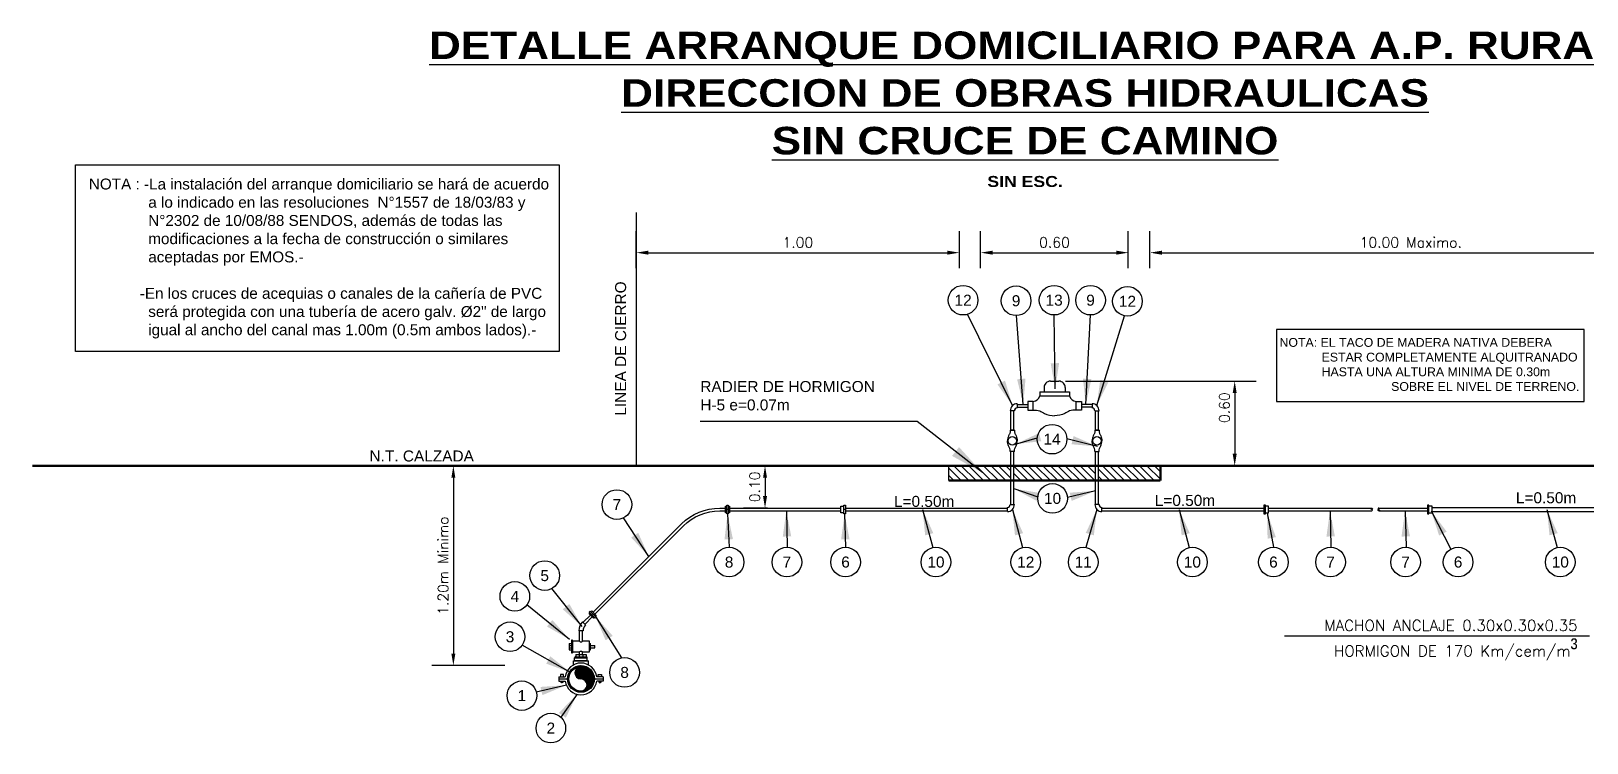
# Model space of a CAD drawing. Header units: metres. Extents: x 244933 to 246143, y 6126180 to 6128142.
# Drawn here: x 244933.4 to 245024.4, y 6126553.4 to 6126595.1 of the extents above; entities that cross this region are included whole.
import ezdxf
from ezdxf.enums import TextEntityAlignment as Align

# ---------------------------------------------------------------- set-up
doc = ezdxf.new("R2010")
doc.units = ezdxf.units.M
doc.header["$LTSCALE"] = 2
doc.header["$MEASUREMENT"] = 0
doc.header["$PDMODE"] = 34
doc.header["$PDSIZE"] = 0.066667
doc.layers.get('Defpoints').update_dxf_attribs({"linetype": 'CONTINUOUS'})
doc.layers.add('AP_ARRANQUE PROY', color=160, linetype='CONTINUOUS')
doc.styles.add('ARIAL', font='arial.ttf', dxfattribs={"height": 7})
doc.styles.add('ARIAL B', font='')
doc.styles.add('ROMANS', font='ROMANS')
doc.styles.get('ARIAL B').set_extended_font_data('Arial Black')
doc.dimstyles.get("Standard").update_dxf_attribs({"dimtxt": 0.18, "dimasz": 0.18, "dimexe": 0.18, "dimexo": 0.0625, "dimgap": 0.09, "dimtad": 0, "dimtih": 1, "dimtoh": 1, "dimdec": 4, "dimzin": 0, "dimdsep": 46, "dimtxsty": 'Standard', "dimcen": 0.09, "dimadec": 0, "dimazin": 0, "dimtfac": 1, "dimtdec": 4, "dimtofl": 0, "dimtmove": 0, "dimatfit": 3, "dimfxl": 1, "dimtolj": 1, "dimtzin": 0, "dimarcsym": 0})

# ---------------------------------------------------------------- blocks, each defined once
blk = doc.blocks.new('*D115')
at = {"layer": 'AP_ARRANQUE PROY', "color": 8, "lineweight": -2, "transparency": 16777216}
for p, q in [((244968.77, 6126581.231), (244968.77, 6126583.383)), ((244987.68, 6126581.231), (244987.68, 6126583.383)), ((244969.47, 6126582.133), (244986.98, 6126582.133))]:
    blk.add_line(p, q, dxfattribs=at)
at = {"layer": 'AP_ARRANQUE PROY', "color": 8, "transparency": 16777216}
for points in [[(244969.47, 6126582.249), (244969.47, 6126582.016), (244968.77, 6126582.133)], [(244986.98, 6126582.249), (244986.98, 6126582.016), (244987.68, 6126582.133)]]:
    blk.add_solid(points, dxfattribs=at)
at = {"layer": 'Defpoints', "color": 0, "transparency": 16777216}
for p in [(244987.68, 6126582.133), (244968.77, 6126580.606), (244987.68, 6126580.606)]:
    blk.add_point(p, dxfattribs=at)
at = {"layer": 'AP_ARRANQUE PROY', "color": 8, "transparency": 16777216, "insert": (244978.225, 6126582.733), "char_height": 0.6, "attachment_point": 5, "style": 'ROMANS'}
blk.add_mtext('\\A1;1.00', dxfattribs=at)
blk = doc.blocks.new('*D116')
at = {"layer": 'AP_ARRANQUE PROY', "color": 8, "lineweight": -2, "transparency": 16777216}
for p, q in [((244958.645, 6126569.652), (244956.812, 6126569.652)), ((244958.062, 6126568.952), (244958.062, 6126558.653)), ((244961.072, 6126557.953), (244956.812, 6126557.953))]:
    blk.add_line(p, q, dxfattribs=at)
at = {"layer": 'AP_ARRANQUE PROY', "color": 8, "transparency": 16777216}
for points in [[(244957.945, 6126568.952), (244958.179, 6126568.952), (244958.062, 6126569.652)], [(244957.945, 6126558.653), (244958.179, 6126558.653), (244958.062, 6126557.953)]]:
    blk.add_solid(points, dxfattribs=at)
at = {"layer": 'Defpoints', "color": 0, "transparency": 16777216}
for p in [(244959.27, 6126569.652), (244958.062, 6126557.953), (244961.697, 6126557.953)]:
    blk.add_point(p, dxfattribs=at)
at = {"layer": 'AP_ARRANQUE PROY', "color": 8, "transparency": 16777216, "insert": (244957.462, 6126563.802), "char_height": 0.6, "attachment_point": 5, "rotation": 90, "style": 'ROMANS'}
blk.add_mtext('\\A1;1.20m Minimo', dxfattribs=at)
blk = doc.blocks.new('*D117')
at = {"layer": 'AP_ARRANQUE PROY', "color": 8, "lineweight": -2, "transparency": 16777216}
for p, q in [((244993.879, 6126574.606), (245005.041, 6126574.606)), ((245003.791, 6126573.906), (245003.791, 6126570.352)), ((245002.738, 6126569.652), (245005.041, 6126569.652))]:
    blk.add_line(p, q, dxfattribs=at)
at = {"layer": 'AP_ARRANQUE PROY', "color": 8, "transparency": 16777216}
for points in [[(245003.674, 6126573.906), (245003.907, 6126573.906), (245003.791, 6126574.606)], [(245003.674, 6126570.352), (245003.907, 6126570.352), (245003.791, 6126569.652)]]:
    blk.add_solid(points, dxfattribs=at)
at = {"layer": 'Defpoints', "color": 0, "transparency": 16777216}
for p in [(244993.254, 6126574.606), (245002.113, 6126569.652), (245003.791, 6126569.652)]:
    blk.add_point(p, dxfattribs=at)
at = {"layer": 'AP_ARRANQUE PROY', "color": 8, "transparency": 16777216, "insert": (245003.191, 6126573.058), "char_height": 0.6, "attachment_point": 5, "rotation": 90, "style": 'ROMANS'}
blk.add_mtext('\\A1;0.60', dxfattribs=at)
blk = doc.blocks.new('*D118')
at = {"layer": 'AP_ARRANQUE PROY', "color": 8, "lineweight": -2, "transparency": 16777216}
for p, q in [((244976.451, 6126569.652), (244975.052, 6126569.652)), ((244976.302, 6126568.952), (244976.302, 6126567.874)), ((244976.451, 6126567.174), (244975.052, 6126567.174))]:
    blk.add_line(p, q, dxfattribs=at)
at = {"layer": 'AP_ARRANQUE PROY', "color": 8, "transparency": 16777216}
for points in [[(244976.186, 6126568.952), (244976.419, 6126568.952), (244976.302, 6126569.652)], [(244976.186, 6126567.874), (244976.419, 6126567.874), (244976.302, 6126567.174)]]:
    blk.add_solid(points, dxfattribs=at)
at = {"layer": 'Defpoints', "color": 0, "transparency": 16777216}
for p in [(244977.076, 6126569.652), (244976.302, 6126567.174), (244977.076, 6126567.174)]:
    blk.add_point(p, dxfattribs=at)
at = {"layer": 'AP_ARRANQUE PROY', "color": 8, "transparency": 16777216, "insert": (244975.702, 6126568.413), "char_height": 0.6, "attachment_point": 5, "rotation": 90, "style": 'ROMANS'}
blk.add_mtext('\\A1;0.10', dxfattribs=at)
blk = doc.blocks.new('*D110')
at = {"layer": 'AP_ARRANQUE PROY', "color": 8, "lineweight": -2, "transparency": 16777216}
for p, q in [((244988.918, 6126581.231), (244988.918, 6126583.383)), ((244997.563, 6126581.231), (244997.563, 6126583.383)), ((244989.618, 6126582.133), (244996.863, 6126582.133))]:
    blk.add_line(p, q, dxfattribs=at)
at = {"layer": 'AP_ARRANQUE PROY', "color": 8, "transparency": 16777216}
for points in [[(244989.618, 6126582.249), (244989.618, 6126582.016), (244988.918, 6126582.133)], [(244996.863, 6126582.249), (244996.863, 6126582.016), (244997.563, 6126582.133)]]:
    blk.add_solid(points, dxfattribs=at)
at = {"layer": 'Defpoints', "color": 0, "transparency": 16777216}
for p in [(244997.563, 6126582.133), (244988.918, 6126580.606), (244997.563, 6126580.606)]:
    blk.add_point(p, dxfattribs=at)
at = {"layer": 'AP_ARRANQUE PROY', "color": 8, "transparency": 16777216, "insert": (244993.241, 6126582.733), "char_height": 0.6, "attachment_point": 5, "style": 'ROMANS'}
blk.add_mtext('\\A1;0.60', dxfattribs=at)
blk = doc.blocks.new('*D114')
at = {"layer": 'AP_ARRANQUE PROY', "color": 8, "lineweight": -2, "transparency": 16777216}
for p, q in [((244998.827, 6126581.231), (244998.827, 6126583.383)), ((245029.363, 6126579.828), (245029.363, 6126583.383)), ((244999.527, 6126582.133), (245028.663, 6126582.133))]:
    blk.add_line(p, q, dxfattribs=at)
at = {"layer": 'AP_ARRANQUE PROY', "color": 8, "transparency": 16777216}
for points in [[(244999.527, 6126582.249), (244999.527, 6126582.016), (244998.827, 6126582.133)], [(245028.663, 6126582.249), (245028.663, 6126582.016), (245029.363, 6126582.133)]]:
    blk.add_solid(points, dxfattribs=at)
at = {"layer": 'Defpoints', "color": 0, "transparency": 16777216}
for p in [(245029.363, 6126582.133), (244998.827, 6126580.606), (245029.363, 6126579.203)]:
    blk.add_point(p, dxfattribs=at)
at = {"layer": 'AP_ARRANQUE PROY', "color": 8, "transparency": 16777216, "insert": (245014.095, 6126582.733), "char_height": 0.6, "attachment_point": 5, "style": 'ROMANS'}
blk.add_mtext('\\A1;10.00 Maximo.', dxfattribs=at)

msp = doc.modelspace()

# ---------------------------------------------------------------- hatches: boundary and pattern name
at = {"layer": 'AP_ARRANQUE PROY'}
h = msp.add_hatch(dxfattribs=at)
h.set_pattern_fill('ANSI31', scale=0.096768, angle=90, style=0)
h.set_pattern_definition([(135, (243877.99242, 6126721.3763), (-0.21725036, -0.21725036), [])])
h.paths.add_polyline_path([(244990.696, 6126568.785), (244990.696, 6126569.652), (244987.06, 6126569.652), (244987.06, 6126568.785)])
h.paths.add_polyline_path([(244995.65, 6126568.785), (244995.65, 6126569.652), (244990.857, 6126569.652), (244990.857, 6126568.785)])
h.paths.add_polyline_path([(244999.447, 6126568.785), (244999.447, 6126569.652), (244995.811, 6126569.652), (244995.811, 6126568.785)])
h = msp.add_hatch(dxfattribs=at)
h.set_pattern_fill('ANSI31', scale=0.014244, style=0)
h.set_pattern_definition([(45, (244966.39542, 6126546.223213), (-0.03197925, 0.03197925), [])])
h.paths.add_polyline_path([(244966.314, 6126557.17, 1), (244964.747, 6126557.17, 1)])
h.paths.add_polyline_path([(244966.243, 6126557.17, 1), (244964.818, 6126557.17, 1)], flags=16)
h = msp.add_hatch(dxfattribs=at)
h.set_pattern_fill('ANSI31', scale=0.012386, style=0)
h.set_pattern_definition([(45, (244959.866364, 6126552.524253), (-0.02780805, 0.02780805), [])])
h.paths.add_polyline_path([(244965.53, 6126557.882, 1), (244965.53, 6126557.17, -1), (244965.53, 6126556.457, 0.414214), (244966.243, 6126557.17, 0.414214)])

# ---------------------------------------------------------------- linework, layer by layer
at = {"layer": 'AP_ARRANQUE PROY', "color": 7}
for p, q in [((245015.341, 6126567.21), (245029.059, 6126567.21)), ((245015.341, 6126566.977), (245029.059, 6126566.977)), ((244965.801, 6126560.344), (244965.625, 6126560.519)), ((244965.656, 6126560.488), (244966.08, 6126560.912)), ((244965.77, 6126560.374), (244966.194, 6126560.799)), ((244965.654, 6126559.99), (244965.406, 6126559.99)), ((245006.707, 6126559.688), (245024.564, 6126559.688))]:
    msp.add_line(p, q, dxfattribs=at)
for points in [[(244935.942, 6126587.277), (244964.261, 6126587.277), (244964.261, 6126576.348), (244935.942, 6126576.348)], [(245006.236, 6126573.412), (245024.241, 6126573.412), (245024.241, 6126577.634), (245006.236, 6126577.634)], [(244991.687, 6126572.913), (244991.996, 6126572.913), (244991.996, 6126573.409), (244991.687, 6126573.409)], [(244994.82, 6126572.913), (244994.511, 6126572.913), (244994.511, 6126573.409), (244994.82, 6126573.409)], [(244974.066, 6126567.345), (244974.155, 6126567.345), (244974.155, 6126566.843), (244974.066, 6126566.843)], [(244980.914, 6126567.345), (244981.004, 6126567.345), (244981.004, 6126566.843), (244980.914, 6126566.843)], [(245005.593, 6126567.345), (245005.504, 6126567.345), (245005.504, 6126566.843), (245005.593, 6126566.843)], [(245015.157, 6126567.345), (245015.068, 6126567.345), (245015.068, 6126566.843), (245015.157, 6126566.843)], [(244966.007, 6126561.08), (244966.07, 6126561.143), (244966.425, 6126560.788), (244966.362, 6126560.725)], [(244964.324, 6126557.293), (244964.516, 6126557.293), (244964.516, 6126557.424), (244964.324, 6126557.424)], [(244964.354, 6126557.046), (244964.485, 6126557.046), (244964.485, 6126556.974), (244964.354, 6126556.974)], [(244964.389, 6126557.046), (244964.45, 6126557.046), (244964.45, 6126556.974), (244964.389, 6126556.974)], [(244964.401, 6126556.974), (244964.438, 6126556.974), (244964.438, 6126556.933), (244964.401, 6126556.933)], [(244966.737, 6126557.293), (244966.545, 6126557.293), (244966.545, 6126557.424), (244966.737, 6126557.424)], [(244966.707, 6126557.046), (244966.575, 6126557.046), (244966.575, 6126556.974), (244966.707, 6126556.974)], [(244966.672, 6126557.046), (244966.61, 6126557.046), (244966.61, 6126556.974), (244966.672, 6126556.974)], [(244966.66, 6126556.974), (244966.622, 6126556.974), (244966.622, 6126556.933), (244966.66, 6126556.933)]]:
    msp.add_lwpolyline(points, close=True, dxfattribs=at)
at = {"layer": 'AP_ARRANQUE PROY', "color": 7, "ltscale": 0.25, "const_width": 0.0806}
msp.add_lwpolyline([(244968.77, 6126584.489), (244968.77, 6126569.652)], dxfattribs=at)
at = {"layer": 'AP_ARRANQUE PROY', "color": 7}
for points in [[(244992.387, 6126573.987), (244994.121, 6126573.987)], [(244992.387, 6126573.987), (244992.387, 6126573.739)], [(244992.634, 6126574.235), (244992.634, 6126573.987)], [(244993.006, 6126574.606), (244993.501, 6126574.606)], [(244993.873, 6126574.235), (244993.873, 6126573.987)], [(244994.121, 6126573.987), (244994.121, 6126573.739)], [(244991.067, 6126573.285), (244991.067, 6126573.037)], [(244991.067, 6126573.242), (244991.687, 6126573.242)], [(244991.067, 6126573.081), (244991.687, 6126573.081)], [(244992.387, 6126573.739), (244994.121, 6126573.739)], [(244995.44, 6126573.242), (244994.82, 6126573.242)], [(244995.44, 6126573.081), (244994.82, 6126573.081)], [(244995.44, 6126573.285), (244995.44, 6126573.037)], [(244990.9, 6126572.87), (244990.652, 6126572.87)], [(244990.696, 6126571.739), (244990.696, 6126572.87)], [(244990.857, 6126571.739), (244990.857, 6126572.87)], [(244995.607, 6126572.87), (244995.855, 6126572.87)], [(244995.65, 6126571.739), (244995.65, 6126572.87)], [(244995.811, 6126571.739), (244995.811, 6126572.87)], [(244990.9, 6126571.739), (244990.652, 6126571.739)], [(244990.652, 6126571.739), (244990.9, 6126571.739)], [(244995.855, 6126571.739), (244995.607, 6126571.739)], [(244995.607, 6126571.739), (244995.855, 6126571.739)], [(244990.9, 6126570.482), (244990.652, 6126570.482)], [(244990.696, 6126567.385), (244990.696, 6126570.482)], [(244990.857, 6126567.385), (244990.857, 6126570.482)], [(244995.607, 6126570.482), (244995.855, 6126570.482)], [(244995.65, 6126567.385), (244995.65, 6126570.482)], [(244995.811, 6126567.385), (244995.811, 6126570.482)], [(244987.06, 6126568.785), (244987.06, 6126569.652)], [(244974.066, 6126566.903), (244973.999, 6126566.903), (244973.999, 6126567.284), (244974.066, 6126567.284)], [(244974.155, 6126567.094), (244974.066, 6126567.094)], [(244974.155, 6126567.284), (244974.222, 6126567.284), (244974.222, 6126566.903), (244974.155, 6126566.903)], [(244974.222, 6126567.174), (244980.731, 6126567.174)], [(244974.222, 6126567.013), (244980.731, 6126567.013)], [(244980.914, 6126566.903), (244980.731, 6126566.903), (244980.731, 6126567.284), (244980.914, 6126567.284)], [(244981.004, 6126567.094), (244980.914, 6126567.094)], [(244981.004, 6126567.174), (244990.485, 6126567.174)], [(244981.004, 6126567.013), (244990.485, 6126567.013)], [(244990.485, 6126566.97), (244990.485, 6126567.218)], [(244990.485, 6126566.97), (244990.485, 6126567.218)], [(244990.652, 6126567.385), (244990.9, 6126567.385)], [(244995.855, 6126567.385), (244995.607, 6126567.385)], [(244996.022, 6126566.97), (244996.022, 6126567.218)], [(244996.022, 6126567.174), (245005.504, 6126567.174)], [(244996.022, 6126567.013), (245005.504, 6126567.013)], [(245005.504, 6126567.094), (245005.593, 6126567.094)], [(245005.593, 6126566.903), (245005.776, 6126566.903), (245005.776, 6126567.284), (245005.593, 6126567.284)], [(245005.776, 6126567.174), (245011.811, 6126567.174)], [(245005.776, 6126567.013), (245011.811, 6126567.013)], [(245012.225, 6126567.174), (245015.068, 6126567.174)], [(245012.225, 6126567.013), (245015.068, 6126567.013)], [(245015.068, 6126567.094), (245015.157, 6126567.094)], [(245015.157, 6126566.903), (245015.341, 6126566.903), (245015.341, 6126567.284), (245015.157, 6126567.284)], [(244966.112, 6126561.1), (244966.16, 6126561.148), (244966.429, 6126560.878), (244966.382, 6126560.831)], [(244966.319, 6126560.768), (244966.272, 6126560.721), (244966.002, 6126560.99), (244966.05, 6126561.037)], [(244966.247, 6126560.966), (244966.184, 6126560.903)], [(244964.973, 6126559.433), (244964.973, 6126558.69)], [(244965.035, 6126559.433), (244964.973, 6126559.433)], [(244965.035, 6126559.371), (244965.035, 6126559.433)], [(244965.45, 6126559.371), (244965.035, 6126559.371), (244965.035, 6126558.752), (244965.45, 6126558.752)], [(244965.45, 6126559.371), (244965.45, 6126559.99)], [(244965.611, 6126559.371), (244965.611, 6126559.99)], [(244965.611, 6126558.752), (244966.026, 6126558.752), (244966.026, 6126559.371), (244965.611, 6126559.371)], [(244964.849, 6126559.247), (244964.849, 6126558.875)], [(244964.849, 6126559.247), (244964.973, 6126559.247)], [(244964.849, 6126559.123), (244964.973, 6126559.123)], [(244964.849, 6126558.999), (244964.973, 6126558.999)], [(244964.849, 6126558.875), (244964.973, 6126558.875)], [(244964.973, 6126558.69), (244965.035, 6126558.69)], [(244965.035, 6126558.752), (244965.035, 6126558.69)], [(244965.159, 6126558.408), (244965.902, 6126558.408)], [(244965.159, 6126558.222), (244965.159, 6126558.408)], [(244965.221, 6126558.594), (244965.84, 6126558.594)], [(244965.221, 6126558.594), (244965.221, 6126558.47)], [(244965.221, 6126558.47), (244965.84, 6126558.47)], [(244965.428, 6126558.594), (244965.428, 6126558.47)], [(244965.45, 6126558.594), (244965.45, 6126558.752)], [(244965.611, 6126558.594), (244965.611, 6126558.752)], [(244965.633, 6126558.594), (244965.633, 6126558.47)], [(244965.84, 6126558.594), (244965.84, 6126558.47)], [(244965.902, 6126558.222), (244965.902, 6126558.408)], [(244966.026, 6126559.247), (244966.088, 6126559.247)], [(244966.026, 6126558.875), (244966.088, 6126558.875)], [(244966.088, 6126558.875), (244966.088, 6126559.247)], [(244966.088, 6126559.123), (244966.335, 6126559.123)], [(244966.088, 6126558.999), (244966.335, 6126558.999)], [(244966.335, 6126558.999), (244966.335, 6126559.123)], [(244965.097, 6126558.222), (244965.964, 6126558.222)], [(244965.097, 6126557.991), (244965.097, 6126558.222)], [(244965.159, 6126558.253), (244965.902, 6126558.253)], [(244965.964, 6126557.991), (244965.964, 6126558.222)], [(244964.23, 6126557.293), (244964.23, 6126557.046)], [(244964.23, 6126557.293), (244964.61, 6126557.293)], [(244964.23, 6126557.17), (244964.747, 6126557.17)], [(244964.23, 6126557.046), (244964.61, 6126557.046)], [(244966.314, 6126557.17), (244966.831, 6126557.17)], [(244966.831, 6126557.293), (244966.451, 6126557.293)], [(244966.831, 6126557.046), (244966.451, 6126557.046)], [(244966.831, 6126557.293), (244966.831, 6126557.046)]]:
    msp.add_lwpolyline(points, dxfattribs=at)
for points in [[(244993.006, 6126574.606, 0.414214), (244992.634, 6126574.235)], [(244993.873, 6126574.235, 0.414214), (244993.501, 6126574.606)], [(244991.067, 6126573.285, 0.414214), (244990.652, 6126572.87)], [(244991.067, 6126573.037, 0.414214), (244990.9, 6126572.87)], [(244991.996, 6126573.409, 0.27776), (244992.387, 6126573.739)], [(244994.121, 6126573.739, 0.27776), (244994.511, 6126573.409)], [(244995.855, 6126572.87, 0.414214), (244995.44, 6126573.285)], [(244995.607, 6126572.87, 0.414214), (244995.44, 6126573.037)], [(244966.238, 6126561.07), (244971.416, 6126566.248, -0.198912), (244973.651, 6126567.174), (244973.999, 6126567.174)], [(244966.351, 6126560.956), (244971.53, 6126566.135, -0.198912), (244973.651, 6126567.013), (244973.999, 6126567.013)], [(244990.485, 6126566.97, 0.414214), (244990.9, 6126567.385)], [(244990.485, 6126567.218, 0.414214), (244990.652, 6126567.385)], [(244995.607, 6126567.385, 0.414214), (244996.022, 6126566.97)], [(244995.855, 6126567.385, 0.414214), (244996.022, 6126567.218)], [(245011.811, 6126567.013, 1), (245011.811, 6126567.094)], [(245012.225, 6126567.174, 1), (245012.225, 6126567.094)], [(244965.45, 6126559.371, 0.363001), (244965.611, 6126559.371)], [(244965.221, 6126558.47, 0.414214), (244965.159, 6126558.408)], [(244965.611, 6126558.752, 0.363001), (244965.45, 6126558.752)], [(244965.902, 6126558.408, 0.414214), (244965.84, 6126558.47)], [(244966.451, 6126557.293, 0.874475), (244964.61, 6126557.293)], [(244965.53, 6126557.882, 1), (244965.53, 6126557.17)], [(244964.61, 6126557.046, 0.874475), (244966.451, 6126557.046)], [(244965.53, 6126556.457, 1), (244965.53, 6126557.17)]]:
    msp.add_lwpolyline(points, format="xyb", dxfattribs=at)
at = {"layer": 'AP_ARRANQUE PROY', "color": 7, "const_width": 0.129}
for points in [[(244933.415, 6126569.652), (245029.247, 6126569.652)], [(244999.447, 6126568.785), (244999.447, 6126569.652)], [(244987.06, 6126568.785), (244999.447, 6126568.785)]]:
    msp.add_lwpolyline(points, dxfattribs=at)
at = {"layer": 'AP_ARRANQUE PROY', "color": 7}
for centre, radius in [((244987.894, 6126579.35), 0.867), ((244993.223, 6126579.35), 0.867), ((244995.353, 6126579.35), 0.867), ((244990.996, 6126579.318), 0.867), ((244997.515, 6126579.285), 0.867), ((244993.102, 6126571.21), 0.867), ((244990.776, 6126571.111), 0.248), ((244995.731, 6126571.111), 0.248), ((244993.131, 6126567.742), 0.867), ((244967.635, 6126567.38), 0.867), ((245011.811, 6126567.134), 0.0403), ((245012.225, 6126567.054), 0.0403), ((244974.199, 6126564.014), 0.867), ((244977.585, 6126564.014), 0.867), ((244981.015, 6126564.014), 0.867), ((244986.306, 6126564.014), 0.867), ((244991.561, 6126564.014), 0.867), ((244994.927, 6126564.014), 0.867), ((245001.315, 6126564.014), 0.867), ((245006.058, 6126564.014), 0.867), ((245009.404, 6126564.014), 0.867), ((245013.795, 6126564.014), 0.867), ((245016.866, 6126564.014), 0.867), ((245022.846, 6126564.014), 0.867), ((244963.408, 6126563.221), 0.867), ((244961.66, 6126562.003), 0.867), ((244961.378, 6126559.639), 0.867), ((244968.085, 6126557.551), 0.867), ((244965.53, 6126557.17), 0.783), ((244965.53, 6126557.17), 0.712), ((244962.073, 6126556.19), 0.867), ((244963.768, 6126554.289), 0.867)]:
    msp.add_circle(centre, radius, dxfattribs=at)
for radius in [0.748, 0.5]:
    msp.add_arc((244966.154, 6126559.99), radius, 135, 180, dxfattribs=at)
for points in [[(244991.996, 6126572.913), (244992.377, 6126572.874), (244992.664, 6126572.717), (244993.254, 6126572.585)], [(244994.511, 6126572.913), (244994.13, 6126572.874), (244993.844, 6126572.717), (244993.254, 6126572.585)], [(244990.652, 6126571.739), (244990.633, 6126571.549), (244990.554, 6126571.406), (244990.488, 6126571.111)], [(244990.652, 6126570.482), (244990.633, 6126570.672), (244990.554, 6126570.816), (244990.488, 6126571.111)], [(244990.9, 6126571.739), (244990.92, 6126571.549), (244990.999, 6126571.406), (244991.064, 6126571.111)], [(244990.9, 6126570.482), (244990.92, 6126570.672), (244990.999, 6126570.816), (244991.064, 6126571.111)], [(244995.607, 6126571.739), (244995.587, 6126571.549), (244995.509, 6126571.406), (244995.443, 6126571.111)], [(244995.607, 6126570.482), (244995.587, 6126570.672), (244995.509, 6126570.816), (244995.443, 6126571.111)], [(244995.855, 6126571.739), (244995.874, 6126571.549), (244995.953, 6126571.406), (244996.019, 6126571.111)], [(244995.855, 6126570.482), (244995.874, 6126570.672), (244995.953, 6126570.816), (244996.019, 6126571.111)]]:
    msp.add_spline(points, degree=3, dxfattribs=at)

# ---------------------------------------------------------------- texts
at = {"layer": 'AP_ARRANQUE PROY', "color": 7, "style": 'ARIAL B'}
for s, p in [('%%UDETALLE ARRANQUE DOMICILIARIO PARA A.P. RURAL', (244991.522, 6126593.473)), ('%%UDIRECCION DE OBRAS HIDRAULICAS', (244991.522, 6126590.681)), ('%%USIN CRUCE DE CAMINO', (244991.522, 6126587.889))]:
    msp.add_text(s, height=1.6128, dxfattribs=at).set_placement(p, align=Align.CENTER)
at = {"layer": 'AP_ARRANQUE PROY', "color": 7, "linetype": 'Continuous', "style": 'ARIAL B'}
msp.add_text('SIN ESC.', height=0.6451, dxfattribs=at).set_placement((244991.522, 6126585.98), align=Align.CENTER)
at = {"layer": 'AP_ARRANQUE PROY', "color": 7, "style": 'ARIAL'}
msp.add_text('LINEA DE CIERRO', height=0.64512, rotation=90, dxfattribs=at).set_placement((244968.173, 6126572.59))
for s, height, p in [('12', 0.6451, (244987.894, 6126579.35)), ('9', 0.645, (244990.996, 6126579.318)), ('13', 0.6451, (244993.223, 6126579.35)), ('9', 0.645, (244995.353, 6126579.35)), ('12', 0.6451, (244997.515, 6126579.285)), ('14', 0.6451, (244993.102, 6126571.21)), ('7', 0.645, (244967.635, 6126567.38)), ('L=0.50m', 0.6451, (244985.616, 6126567.567)), ('10', 0.6451, (244993.131, 6126567.742)), ('L=0.50m', 0.6451, (245000.88, 6126567.624)), ('L=0.50m', 0.6451, (245022.014, 6126567.779)), ('8', 0.645, (244974.199, 6126564.014)), ('7', 0.645, (244977.585, 6126564.014)), ('6', 0.645, (244981.015, 6126564.014)), ('10', 0.6451, (244986.306, 6126564.014)), ('12', 0.6451, (244991.561, 6126564.014)), ('11', 0.6451, (244994.927, 6126564.014)), ('10', 0.6451, (245001.315, 6126564.014)), ('6', 0.645, (245006.058, 6126564.014)), ('7', 0.645, (245009.404, 6126564.014)), ('7', 0.645, (245013.795, 6126564.014)), ('6', 0.645, (245016.866, 6126564.014)), ('10', 0.6451, (245022.846, 6126564.014)), ('5', 0.645, (244963.408, 6126563.221)), ('4', 0.645, (244961.66, 6126562.003)), ('3', 0.645, (244961.378, 6126559.639)), ('8', 0.645, (244968.085, 6126557.551)), ('1', 0.645, (244962.073, 6126556.19)), ('2', 0.645, (244963.768, 6126554.289))]:
    msp.add_text(s, height=height, dxfattribs=at).set_placement(p, align=Align.MIDDLE_CENTER)
msp.add_text('N.T. CALZADA', height=0.64512, dxfattribs=at).set_placement((244953.155, 6126569.903))
for s, insert, char_height, attachment_point in [('NOTA : -La instalación del arranque domiciliario se hará de acuerdo\\P              a lo indicado en las resoluciones  N°1557 de 18/03/83 y\\P              N°2302 de 10/08/88 SENDOS, además de todas las\\P              modificaciones a la fecha de construcción o similares\\P              aceptadas por EMOS.-\\P\\P            -En los cruces de acequias o canales de la cañería de PVC\\P              será protegida con una tubería de acero galv. Ø2" de largo\\P              igual al ancho del canal mas 1.00m (0.5m ambos lados).-', (244936.729, 6126586.473), 0.64, 1), ('NOTA: EL TACO DE MADERA NATIVA DEBERA \\P   ^I  ESTAR COMPLETAMENTE ALQUITRANADO \\P  ^I  HASTA UNA ALTURA MINIMA DE 0.30m \\P^I^I            SOBRE EL NIVEL DE TERRENO.', (245006.413, 6126575.583), 0.5161, 4), ('RADIER DE HORMIGON\\PH-5 e=0.07m ', (244972.515, 6126573.751), 0.64512, 4), ('{\\fRomanD|b0|i0|c0|p2;MACHON ANCLAJE 0.30x0.30x0.35\\PHORMIGON DE 170 Km/cem/m\\fArial Narrow|b0|i0|c0|p32;\\H1.65x;³}', (245023.855, 6126559.445), 0.64512, 6)]:
    msp.add_mtext(s, dxfattribs=dict(at, insert=insert, char_height=char_height, attachment_point=attachment_point))

# ---------------------------------------------------------------- dimensions: what is measured, and where the dimension line sits
at = {"layer": 'AP_ARRANQUE PROY', "color": 7}
for base, p1, p2, text, picture, middle in [((244987.68, 6126582.133), (244968.77, 6126580.606), (244987.68, 6126580.606), '1.00', '*D115', (244978.225, 6126582.733)), ((244997.563, 6126582.133), (244988.918, 6126580.606), (244997.563, 6126580.606), '0.60', '*D110', (244993.241, 6126582.733)), ((245029.363, 6126582.133), (244998.827, 6126580.606), (245029.363, 6126579.203), '10.00 Maximo.', '*D114', (245014.095, 6126582.733))]:
    dim = msp.add_linear_dim(base=base, p1=p1, p2=p2, text=text, dimstyle='Standard', override={"dimtxt": 0.6, "dimasz": 0.7, "dimexe": 1.25, "dimexo": 0.625, "dimgap": 0.3, "dimtad": 1, "dimtih": 0, "dimtoh": 0, "dimdec": 2, "dimlfac": 0.02, "dimtxsty": 'ROMANS', "dimcen": 2.5, "dimclrd": 8, "dimclre": 8, "dimclrt": 8, "dimtofl": 1}, dxfattribs=at)
    dim.commit()
    dim.dimension.update_dxf_attribs({"geometry": picture, "text_midpoint": middle})
for base, p1, p2, angle, text, picture, middle in [((245003.791, 6126569.652), (244993.254, 6126574.606), (245002.113, 6126569.652), 270, '0.60', '*D117', (245003.791, 6126573.058)), ((244976.302, 6126567.174), (244977.076, 6126569.652), (244977.076, 6126567.174), 90, '0.10', '*D118', (244976.302, 6126568.413))]:
    dim = msp.add_linear_dim(base=base, p1=p1, p2=p2, angle=angle, text=text, dimstyle='Standard', override={"dimtxt": 0.6, "dimasz": 0.7, "dimexe": 1.25, "dimexo": 0.625, "dimgap": 0.3, "dimtad": 1, "dimtih": 0, "dimtoh": 0, "dimdec": 2, "dimlfac": 0.02, "dimtxsty": 'ROMANS', "dimcen": 2.5, "dimclrd": 8, "dimclre": 8, "dimclrt": 8, "dimtofl": 1}, dxfattribs=at)
    dim.commit()
    dim.dimension.update_dxf_attribs({"geometry": picture, "text_midpoint": middle, "dimtype": 160})
dim = msp.add_linear_dim(base=(244958.062, 6126557.953), p1=(244959.27, 6126569.652), p2=(244961.697, 6126557.953), angle=90, text='1.20m Minimo', dimstyle='Standard', override={"dimtxt": 0.6, "dimasz": 0.7, "dimexe": 1.25, "dimexo": 0.625, "dimgap": 0.3, "dimtad": 1, "dimtih": 0, "dimtoh": 0, "dimdec": 2, "dimlfac": 0.02, "dimtxsty": 'ROMANS', "dimcen": 2.5, "dimclrd": 8, "dimclre": 8, "dimclrt": 8, "dimtofl": 1}, dxfattribs=at)
dim.commit()
dim.dimension.update_dxf_attribs({"geometry": '*D116', "text_midpoint": (244957.462, 6126563.802)})

# ---------------------------------------------------------------- leaders
for points in [[(244990.79, 6126573.179), (244988.158, 6126578.525)], [(244991.419, 6126573.242), (244991.012, 6126578.451)], [(244993.286, 6126574.161), (244993.231, 6126578.483)], [(244995.078, 6126573.242), (244995.353, 6126578.483)], [(244995.717, 6126573.179), (244997.34, 6126578.436)], [(244990.962, 6126570.919), (244992.238, 6126571.282)], [(244995.756, 6126570.787), (244993.968, 6126571.235)], [(244990.857, 6126568.314), (244992.269, 6126567.834)], [(244995.65, 6126568.183), (244993.996, 6126567.789)], [(244969.499, 6126564.333), (244968.014, 6126566.6)], [(244974.11, 6126566.843), (244974.199, 6126564.881)], [(244977.55, 6126567.013), (244977.606, 6126564.881)], [(244980.959, 6126566.843), (244981.015, 6126564.881)], [(244985.524, 6126567.091), (244986.123, 6126564.862)], [(244990.779, 6126567.091), (244991.378, 6126564.862)], [(244995.729, 6126567.091), (244995.082, 6126564.867)], [(245000.533, 6126567.091), (245001.132, 6126564.862)], [(245005.684, 6126566.903), (245006.058, 6126564.881)], [(245009.369, 6126567.013), (245009.424, 6126564.881)], [(245013.761, 6126567.013), (245013.816, 6126564.881)], [(245015.283, 6126567.013), (245016.447, 6126564.773)], [(245022.064, 6126567.091), (245022.664, 6126564.862)], [(244965.594, 6126560.23), (244963.818, 6126562.457)], [(244964.862, 6126559.483), (244962.371, 6126561.507)], [(244966.382, 6126560.831), (244967.909, 6126558.4)], [(244964.924, 6126557.544), (244962.086, 6126559.139)], [(244964.677, 6126556.803), (244962.917, 6126556.389)], [(244965.302, 6126556.269), (244964.361, 6126554.922)]]:
    msp.add_leader(points, dimstyle='Standard', override={"dimtxt": 2.5, "dimasz": 1.5, "dimexe": 1.25, "dimexo": 0.625, "dimgap": 0.625, "dimtad": 1, "dimtih": 0, "dimtoh": 0, "dimdec": 2, "dimlfac": 0.01, "dimcen": 2.5, "dimtofl": 1}, dxfattribs=at)
at = {"layer": 'AP_ARRANQUE PROY', "color": 7, "annotation_type": 0, "has_hookline": 1, "hookline_direction": 1, "text_width": 10.07}
msp.add_leader([(244989.025, 6126569.251), (244985.21, 6126572.253), (244983.21, 6126572.253)], dimstyle='Standard', override={"dimtxt": 2.5, "dimasz": 2, "dimexe": 1.25, "dimexo": 0.625, "dimgap": 0.625, "dimtad": 1, "dimtih": 0, "dimtoh": 0, "dimdec": 2, "dimlfac": 0.02, "dimcen": 2.5, "dimtofl": 1}, dxfattribs=at)

doc.saveas('drawing.dxf')
